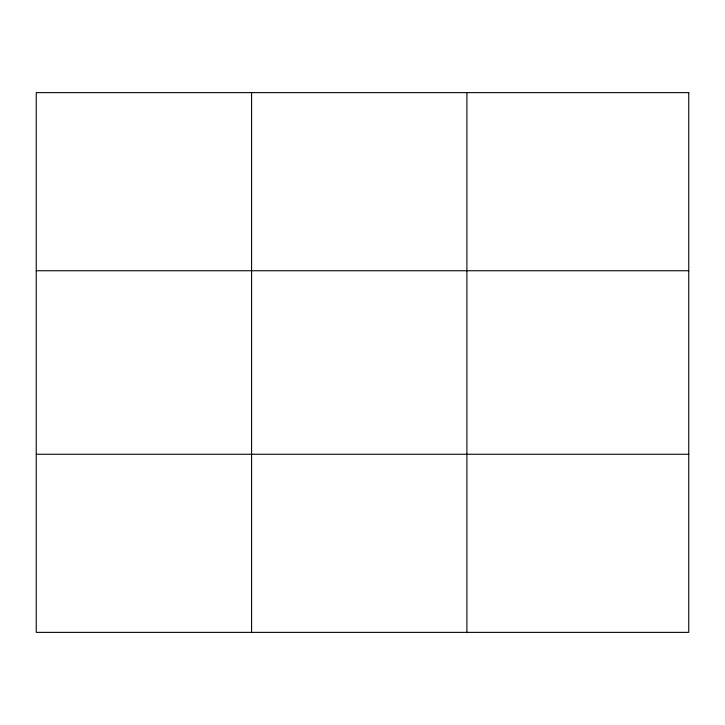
<?xml version="1.0" encoding="UTF-8"?>
<svg xmlns="http://www.w3.org/2000/svg" width="725" height="725" viewBox="0 0 725 725"><rect width="100%" height="100%" fill="white"/><g stroke="black" fill="none" stroke-linecap="round" stroke-linejoin="round"><path stroke-width="1.09" d="M251.575 632.372L251.575 92.628M466.9 632.372L466.9 92.628M36.25 270.742L688.75 270.742M36.25 454.258L688.75 454.258M688.75 92.628L688.75 632.372L36.25 632.372L36.25 92.628L688.75 92.628"/></g></svg>
